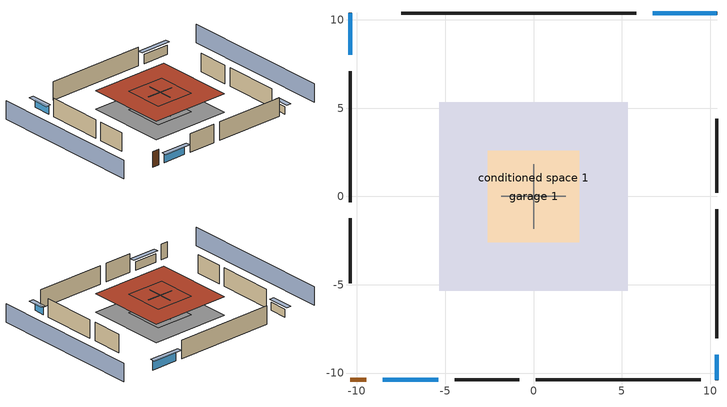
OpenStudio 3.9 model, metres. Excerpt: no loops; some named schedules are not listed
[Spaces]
garage 1
 floor foundation (Slab1 construction): -2.59,-2.59 -2.59,2.59 2.59,2.59 2.59,-2.59 z0
 wall outside (Wall1 construction): 10.39,-8.04 10.39,-0.72 z0:2.44
 wall outside (Wall2 construction): -4.47,-10.39 -0.81,-10.39 z0:2.44
 wall outside (Wall9 construction): -10.39,-1.25 -10.39,-4.9 z0:2.44
 wall to conditioned space 1 (Wall5 construction Reversed): 1.83,0 -1.83,0 z0:2.44
 wall to conditioned space 1 (Wall6 construction Reversed): 0,1.83 0,-1.83 z0:2.44
 roof outside (Roof1 construction): -2.59,2.59 -2.59,-2.59 2.59,-2.59 2.59,2.59 z2.44
conditioned space 1
 floor foundation (Slab2 construction): -5.34,-5.34 -5.34,5.34 5.34,5.34 5.34,-5.34 z0
 wall outside (Wall3 construction): 5.83,10.39 -7.5,10.39 z0:2.44
 wall outside (Wall4 construction): 10.39,0.21 10.39,4.39 z0:2.44
 wall outside (Wall7 construction): 0.12,-10.39 9.47,-10.39 z0:2.44
 wall outside (Wall8 construction): -10.39,7.09 -10.39,-0.32 z0:2.44
 wall outside (AdiabaticWallConstruction): 10.4,10.39 6.76,10.39 z0:1.22; 10.39,-10.4 10.39,-8.97 z0:0.98; -8.55,-10.39 -5.4,-10.39 z0:1.07; -10.39,10.4 -10.39,8.02 z0:1.04
 wall outside (AdiabaticWallConstruction 1): -10.4,-10.39 -9.48,-10.39 z0:2.03
 window (WindowConstruction): 10.39,10.39 6.76,10.39 z0:1.22
 window (WindowConstruction 1): 10.39,-10.39 10.39,-8.97 z0:0.98
 window (WindowConstruction 2): -8.55,-10.39 -5.4,-10.39 z0:1.07
 window (WindowConstruction 3): -10.39,10.39 -10.39,8.02 z0:1.04
 door (Door): -10.39,-10.39 -9.48,-10.39 z0:2.03
 roof outside (Roof2 construction): -5.34,5.34 -5.34,-5.34 5.34,-5.34 5.34,5.34 z2.44
shading: -14.97,10.39 -14.97,-10.39 / 14.97,-10.39 14.97,10.39 z0:2.44; 6.46,10.39 10.7,10.39 10.7,11 6.46,11 z1.52; 10.39,-8.66 10.39,-10.7 11,-10.7 11,-8.66 z1.28; -5.09,-10.39 -8.86,-10.39 -8.86,-11 -5.09,-11 z1.37; -10.39,7.71 -10.39,10.7 -11,10.7 -11,7.71 z1.34
[Site]
Portland Intl Arpt_OR: Latitude {deg}=45.59; Longitude {deg}=-122.6; Time Zone {hr}=-8; Elevation {m}=33; Terrain=Suburbs; Keep Site Location Information=Yes
[Site:GroundTemperature:Shallow]
10.2558, 8.96328, 8.85977, 9.47314, 11.9355, 14.3863, 16.5111, 17.8571, 17.9714, 16.8767, 14.8061, 12.4304
[Site:WaterMainsTemperature]
Calculation Method=Schedule; Temperature Schedule=mains temperature schedule
[Building]
Building 1
[Material] Roughness=Rough
Name | Thickness {m} | Conductivity {W/m-K} | Density {kg/m3} | Specific Heat {J/kg-K} | Thermal Absorptance | Solar Absorptance | Visible Absorptance
wood shingles or shakes | 0.00635 | 0.162714 | 1121.4 | 1465.45 | 0.9 | 0.85 | 0.85
roof rigid ins | 0.00254769 | 0.029427 | 32.04 | 1214.23 | 0.9 | 0.7 | 0.7
osb sheathing 0.5 in. | 0.0127 | 0.115458 | 512.64 | 1214.23 | 0.9 | 0.6 | 0.6
roof rigid ins 1 | 0.103632 | 0.029427 | 32.04 | 1214.23 | 0.9 | 0.7 | 0.7
osb sheathing 0.75 in. | 0.01905 | 0.115458 | 512.64 | 1214.23 | 0.9 | 0.7 | 0.7
roof stud and cavity | 0.2032 | 0.161866 | 78.34581 | 1123.46 | 0.9 | 0.7 | 0.7
gypsum board | 0.0127 | 0.160291 | 801 | 837.4 | 0.9 | 0.6 | 0.6
wood siding | 0.0254 | 0.102417 | 544.68 | 1172.36 | 0.9 | 0.85 | 0.85
osb sheathing 0.5 in. 1 | 0.0127 | 0.115458 | 512.64 | 1214.23 | 0.9 | 0.7 | 0.7
wall stud and cavity | 0.1397 | 0.727959 | 139.0536 | 1170.24 | 0.9 | 0.6 | 0.6
wall stud and cavity 1 | 0.1397 | 0.550994 | 139.0536 | 1170.24 | 0.9 | 0.7 | 0.7
osb sheathing 0.5 in. 2; osb sheathing 0.5 in. 3 | 0.0127 | 0.115458 | 512.64 | 1214.23
wall stud and cavity 2 | 0.1397 | 0.335416 | 139.0536 | 1170.24 | 0.9 | 0.7 | 0.7
concrete 4.0 in. | 0.1016 | 1.803125 | 2242.8 | 837.4 | 0.9 | 0.7 | 0.7
floor covering | 0.0127 | 0.0450781 | 54.468 | 1339.84 | 0.9 | 0.9 | 0.9
wood siding 1; wood siding 2 | 0.0254 | 0.102417 | 544.68 | 1172.36
wall rigid ins | 0.512978 | 0.029427 | 32.04 | 1214.23 | 0.9 | 0.7 | 0.7
wall stud and cavity 3 | 0.0889 | 0.380278 | 52.3479 | 1209.89 | 0.9 | 0.7 | 0.7
door material | 0.04445 | 0.0612267 | 512.64 | 1214.23 | 0.9 | 0.7 | 0.7
wall stud and cavity 4 | 0.0889 | 0.391764 | 83.0341 | 1211.67 | 0.9 | 0.7 | 0.7
furniture material conditioned space 1; furniture material garage 1 | 0.1524 | 0.115458 | 640.8 | 1214.23 | 0.9 | 0.6 | 0.6
[Construction]
Roof1 construction: wood shingles or shakes, roof rigid ins, osb sheathing 0.5 in.
Roof2 construction: wood shingles or shakes, roof rigid ins 1, osb sheathing 0.75 in., roof stud and cavity, gypsum board
Wall1 construction; Wall2 construction: wood siding, osb sheathing 0.5 in. 1, wall stud and cavity
Wall3 construction; Wall4 construction: wood siding, osb sheathing 0.5 in. 1, wall stud and cavity 1, gypsum board
Wall5 construction Reversed: gypsum board, wall stud and cavity 2, osb sheathing 0.5 in. 2
Wall6 construction Reversed: gypsum board, wall stud and cavity 2, osb sheathing 0.5 in. 3
Wall7 construction; Wall8 construction: wood siding, osb sheathing 0.5 in. 3, wall stud and cavity 1, gypsum board
Wall9 construction: wood siding, osb sheathing 0.5 in. 3, wall stud and cavity
Slab1 construction: concrete 4.0 in.
Slab2 construction: concrete 4.0 in., floor covering
WindowConstruction; WindowConstruction 1; WindowConstruction 2; WindowConstruction 3: WindowMaterial
AdiabaticWallConstruction: wood siding 1, wall rigid ins, wall stud and cavity 3, gypsum board
Door: door material
AdiabaticWallConstruction 1: wood siding 2, wall rigid ins, wall stud and cavity 3, gypsum board
PartitionWallConstruction: gypsum board, wall stud and cavity 4, gypsum board
furniture construction conditioned space 1: furniture material conditioned space 1
furniture construction garage 1: furniture material garage 1
[WindowMaterial:SimpleGlazingSystem]
WindowMaterial: U-Factor {W/m2-K}=4.76952; Solar Heat Gain Coefficient=0.63
[ThermalZone] Multiplier=1; Use Ideal Air Loads=No
Name | Volume {m3} | Thermostat
conditioned space | 278.185 | conditioned space temperature setpoint
garage | 65.242
[Sizing:Zone]
garage: Zone Cooling Design Supply Air Temperature Input Method=SupplyAirTemperature; Zone Cooling Design Supply Air Temperature {C}=14; Zone Cooling Design Supply Air Temperature Difference {deltaC}=11.11; Zone Heating Design Supply Air Temperature Input Method=SupplyAirTemperature; Zone Heating Design Supply Air Temperature {C}=40; Zone Heating Design Supply Air Temperature Difference {deltaC}=11.11; Zone Cooling Design Supply Air Humidity Ratio {kg-H2O/kg-air}=0.0085; Zone Heating Design Supply Air Humidity Ratio {kg-H2O/kg-air}=0.008; Cooling Design Air Flow Method=DesignDay; Heating Design Air Flow Method=DesignDay; Account for Dedicated Outdoor Air System=No; Dedicated Outdoor Air System Control Strategy=NeutralSupplyAir; Dedicated Outdoor Air Low Setpoint Temperature for Design {C}=autosize; Dedicated Outdoor Air High Setpoint Temperature for Design {C}=autosize; Zone Load Sizing Method=Sensible Load Only No Latent Load; Zone Latent Cooling Design Supply Air Humidity Ratio Input Method=HumidityRatioDifference; Zone Cooling Design Supply Air Humidity Ratio Difference {kgWater/kgDryAir}=0.005; Zone Latent Heating Design Supply Air Humidity Ratio Input Method=HumidityRatioDifference; Zone Humidification Design Supply Air Humidity Ratio Difference {kgWater/kgDryAir}=0.005; Sizing Option=Coincident
[Space]
Name | Thermal Zone | Volume {m3}
conditioned space 1 | conditioned space | 278.185
garage 1 | garage | 65.242
[ThermostatSetpoint:DualSetpoint]
conditioned space temperature setpoint: Heating Setpoint Temperature Schedule=heating setpoint; Cooling Setpoint Temperature Schedule=cooling setpoint; Temperature Difference Between Cutout And Setpoint {deltaC}=0
[Foundation:Kiva] Wall Height Above Grade {m}=0.1016; Wall Depth Below Slab {m}=0.2032
Name | Initial Indoor Air Temperature {C}
Foundation Kiva 1 | 13.4258
Foundation Kiva 2 | 21.1111
[Foundation:Kiva:Settings]
Soil Conductivity {W/m-K}=1.3848; Soil Density {kg/m3}=1842.3; Soil Specific Heat {J/kg-K}=418.7; Ground Solar Absorptivity=0.9; Ground Thermal Absorptivity=0.9; Ground Surface Roughness {m}=0.03; Far-Field Width {m}=40; Deep-Ground Boundary Condition=ZeroFlux; Deep-Ground Depth {m}=40; Minimum Cell Dimension {m}=0.2; Maximum Cell Growth Coefficient=3; Simulation Timestep=Timestep
[SurfaceProperty:ExposedFoundationPerimeter] Exposed Perimeter Calculation Method=TotalExposedPerimeter
Name | Total Exposed Perimeter {m}
Slab1 | 14.6304
Slab2 | 39.80688
[SurfaceProperty:IncidentSolarMultiplier] Incident Solar Multiplier=1; Incident Solar Multiplier Schedule=trans schedule winter=0.85 summer=0.7
Window1; Window2; Window3; Window4
[InternalMass:Definition] Design Level Calculation Method=SurfaceArea
Name | Construction | Surface Area {m2}
partition wall mass | PartitionWallConstruction | 114.085
furniture mass conditioned space 1 | furniture construction conditioned space 1 | 45.63397
furniture mass garage 1 | furniture construction garage 1 | 2.67561
[InternalMass] Multiplier=1
Name | Internal Mass Definition | Space or SpaceType
partition wall mass | partition wall mass | conditioned space 1
furniture mass conditioned space 1 | furniture mass conditioned space 1 | conditioned space 1
furniture mass garage 1 | furniture mass garage 1 | garage 1
[Fan:SystemModel]
mini split heat pump supply fan: Availability Schedule=Always On Discrete; Design Maximum Air Flow Rate {m3/s}=0.556805; Speed Control Method=Discrete; Electric Power Minimum Flow Rate Fraction=0.2; Design Pressure Rise {Pa}=500; Motor Efficiency=1; Motor In Air Stream Fraction=1; Design Electric Power Consumption {W}=autosize; Design Power Sizing Method=PowerPerFlow; Electric Power Per Unit Flow Rate {W/(m3/s)}=148.322; Electric Power Per Unit Flow Rate Per Unit Pressure {W-s/m3-Pa}=1.66667; Fan Total Efficiency=0.7; Motor Loss Radiative Fraction=0; Speed Flow Fraction 1=0.20706; Speed Electric Power Fraction 1=0.00888; Speed Flow Fraction 2=0.252; Speed Electric Power Fraction 2=0.016; Speed Flow Fraction 3=0.812; Speed Electric Power Fraction 3=0.53539; Speed Flow Fraction 4=1; Speed Electric Power Fraction 4=1
[EnergyManagementSystem:Sensor]
Name | Output Variable or Output Meter Index Key | Output Variable or Output Meter
mini_split_heat_pump_supply_fan_s | mini split heat pump supply fan | Fan Electricity Energy
water_heater_amb_temp; fridge_tin_s_1 | garage | Zone Mean Air Temperature
water_heater_amb_rh | garage | Zone Air Relative Humidity
water_heater_T_set | water heater setpoint | Schedule Value
out_pb_s |  | Site Outdoor Air Barometric Pressure
out_wt_s |  | Site Outdoor Air Humidity Ratio
site_vw_s |  | Site Wind Speed
cool_season | cooling season schedule | Schedule Value
mini_split_heat_pump_airloop_Fan_RTF_s | mini split heat pump supply fan | Fan Runtime Fraction Speed 1
mini_split_heat_pump_airloop_Fan_RTF_s_1 | mini split heat pump supply fan | Fan Runtime Fraction Speed 2
mini_split_heat_pump_airloop_Fan_RTF_s_2 | mini split heat pump supply fan | Fan Runtime Fraction Speed 3
mini_split_heat_pump_airloop_Fan_RTF_s_3 | mini split heat pump supply fan | Fan Runtime Fraction Speed 4
natural_vent_s | natural vent schedule | Schedule Value
htg_sp_s | heating setpoint | Schedule Value
clg_sp_s | cooling setpoint | Schedule Value
mech_vent_range_fan_0_sch_s | mech vent range fan 0 schedule | Schedule Value
mech_vent_bath_fan_0_sch_s | mech vent bath fan 0 schedule | Schedule Value
clothes_dryer_exhaust_0_sch_s | clothes_dryer | Schedule Value
htg_load_cond |  | Heating:EnergyTransfer:Zone:CONDITIONED SPACE
clg_load_cond |  | Cooling:EnergyTransfer:Zone:CONDITIONED SPACE
s_conv | Roof2 | Surface Inside Face Convection Heat Gain Energy
s_ig | Roof2 | Surface Inside Face Internal Gains Radiation Heat Gain Energy
s_sol | Roof2 | Surface Inside Face Solar Radiation Heat Gain Energy
s_lgt | Roof2 | Surface Inside Face Lights Radiation Heat Gain Energy
s_surf | Roof2 | Surface Inside Face Net Surface Thermal Radiation Heat Gain Energy
s_conv_1 | Slab2 | Surface Inside Face Convection Heat Gain Energy
s_ig_1 | Slab2 | Surface Inside Face Internal Gains Radiation Heat Gain Energy
s_sol_1 | Slab2 | Surface Inside Face Solar Radiation Heat Gain Energy
s_lgt_1 | Slab2 | Surface Inside Face Lights Radiation Heat Gain Energy
s_surf_1 | Slab2 | Surface Inside Face Net Surface Thermal Radiation Heat Gain Energy
ss_sol | Door1 | Surface Inside Face Solar Radiation Heat Gain Energy
ss_lgt | Door1 | Surface Inside Face Lights Radiation Heat Gain Energy
ss_conv | Door1 | Surface Inside Face Convection Heat Gain Energy
ss_ig | Door1 | Surface Inside Face Internal Gains Radiation Heat Gain Energy
ss_surf | Door1 | Surface Inside Face Net Surface Thermal Radiation Heat Gain Energy
ss_conv_1 | Window1 | Surface Inside Face Convection Heat Gain Energy
ss_ig_1 | Window1 | Surface Inside Face Internal Gains Radiation Heat Gain Energy
ss_surf_1 | Window1 | Surface Inside Face Net Surface Thermal Radiation Heat Gain Energy
ss_trans_in | Window1 | Surface Window Transmitted Solar Radiation Rate
ss_back_out | Window1 | Surface Window Shortwave from Zone Back Out Window Heat Transfer Rate
ss_trans_out | Window1 | Surface Inside Face Initial Transmitted Diffuse Transmitted Out Window Solar Radiation Rate
ss_conv_2 | Window2 | Surface Inside Face Convection Heat Gain Energy
ss_ig_2 | Window2 | Surface Inside Face Internal Gains Radiation Heat Gain Energy
ss_surf_2 | Window2 | Surface Inside Face Net Surface Thermal Radiation Heat Gain Energy
ss_trans_in_1 | Window2 | Surface Window Transmitted Solar Radiation Rate
ss_back_out_1 | Window2 | Surface Window Shortwave from Zone Back Out Window Heat Transfer Rate
ss_trans_out_1 | Window2 | Surface Inside Face Initial Transmitted Diffuse Transmitted Out Window Solar Radiation Rate
ss_conv_3 | Window3 | Surface Inside Face Convection Heat Gain Energy
ss_ig_3 | Window3 | Surface Inside Face Internal Gains Radiation Heat Gain Energy
ss_surf_3 | Window3 | Surface Inside Face Net Surface Thermal Radiation Heat Gain Energy
ss_trans_in_2 | Window3 | Surface Window Transmitted Solar Radiation Rate
ss_back_out_2 | Window3 | Surface Window Shortwave from Zone Back Out Window Heat Transfer Rate
ss_trans_out_2 | Window3 | Surface Inside Face Initial Transmitted Diffuse Transmitted Out Window Solar Radiation Rate
ss_conv_4 | Window4 | Surface Inside Face Convection Heat Gain Energy
ss_ig_4 | Window4 | Surface Inside Face Internal Gains Radiation Heat Gain Energy
ss_surf_4 | Window4 | Surface Inside Face Net Surface Thermal Radiation Heat Gain Energy
ss_trans_in_3 | Window4 | Surface Window Transmitted Solar Radiation Rate
ss_back_out_3 | Window4 | Surface Window Shortwave from Zone Back Out Window Heat Transfer Rate
ss_trans_out_3 | Window4 | Surface Inside Face Initial Transmitted Diffuse Transmitted Out Window Solar Radiation Rate
s_conv_2 | Wall3 | Surface Inside Face Convection Heat Gain Energy
s_ig_2 | Wall3 | Surface Inside Face Internal Gains Radiation Heat Gain Energy
s_sol_2 | Wall3 | Surface Inside Face Solar Radiation Heat Gain Energy
s_lgt_2 | Wall3 | Surface Inside Face Lights Radiation Heat Gain Energy
s_surf_2 | Wall3 | Surface Inside Face Net Surface Thermal Radiation Heat Gain Energy
s_conv_3 | Wall4 | Surface Inside Face Convection Heat Gain Energy
s_ig_3 | Wall4 | Surface Inside Face Internal Gains Radiation Heat Gain Energy
s_sol_3 | Wall4 | Surface Inside Face Solar Radiation Heat Gain Energy
s_lgt_3 | Wall4 | Surface Inside Face Lights Radiation Heat Gain Energy
s_surf_3 | Wall4 | Surface Inside Face Net Surface Thermal Radiation Heat Gain Energy
s_conv_4 | Wall5 | Surface Inside Face Convection Heat Gain Energy
s_ig_4 | Wall5 | Surface Inside Face Internal Gains Radiation Heat Gain Energy
s_sol_4 | Wall5 | Surface Inside Face Solar Radiation Heat Gain Energy
s_lgt_4 | Wall5 | Surface Inside Face Lights Radiation Heat Gain Energy
s_surf_4 | Wall5 | Surface Inside Face Net Surface Thermal Radiation Heat Gain Energy
s_conv_5 | Wall6 | Surface Inside Face Convection Heat Gain Energy
s_ig_5 | Wall6 | Surface Inside Face Internal Gains Radiation Heat Gain Energy
s_sol_5 | Wall6 | Surface Inside Face Solar Radiation Heat Gain Energy
s_lgt_5 | Wall6 | Surface Inside Face Lights Radiation Heat Gain Energy
s_surf_5 | Wall6 | Surface Inside Face Net Surface Thermal Radiation Heat Gain Energy
s_conv_6 | Wall7 | Surface Inside Face Convection Heat Gain Energy
s_ig_6 | Wall7 | Surface Inside Face Internal Gains Radiation Heat Gain Energy
s_sol_6 | Wall7 | Surface Inside Face Solar Radiation Heat Gain Energy
s_lgt_6 | Wall7 | Surface Inside Face Lights Radiation Heat Gain Energy
s_surf_6 | Wall7 | Surface Inside Face Net Surface Thermal Radiation Heat Gain Energy
s_conv_7 | Wall8 | Surface Inside Face Convection Heat Gain Energy
s_ig_7 | Wall8 | Surface Inside Face Internal Gains Radiation Heat Gain Energy
s_sol_7 | Wall8 | Surface Inside Face Solar Radiation Heat Gain Energy
s_lgt_7 | Wall8 | Surface Inside Face Lights Radiation Heat Gain Energy
s_surf_7 | Wall8 | Surface Inside Face Net Surface Thermal Radiation Heat Gain Energy
im_conv | furniture mass conditioned space 1 | Surface Inside Face Convection Heat Gain Energy
im_ig | furniture mass conditioned space 1 | Surface Inside Face Internal Gains Radiation Heat Gain Energy
im_sol | furniture mass conditioned space 1 | Surface Inside Face Solar Radiation Heat Gain Energy
im_lgt | furniture mass conditioned space 1 | Surface Inside Face Lights Radiation Heat Gain Energy
im_surf | furniture mass conditioned space 1 | Surface Inside Face Net Surface Thermal Radiation Heat Gain Energy
im_conv_1 | partition wall mass | Surface Inside Face Convection Heat Gain Energy
im_ig_1 | partition wall mass | Surface Inside Face Internal Gains Radiation Heat Gain Energy
im_sol_1 | partition wall mass | Surface Inside Face Solar Radiation Heat Gain Energy
im_lgt_1 | partition wall mass | Surface Inside Face Lights Radiation Heat Gain Energy
im_surf_1 | partition wall mass | Surface Inside Face Net Surface Thermal Radiation Heat Gain Energy
airflow_gain | infil flow | Infiltration Sensible Heat Gain Energy
airflow_loss | infil flow | Infiltration Sensible Heat Loss Energy
airflow_gain_1 | natural vent flow | Infiltration Sensible Heat Gain Energy
airflow_loss_1 | natural vent flow | Infiltration Sensible Heat Loss Energy
airflow_gain_2 | whole house fan flow | Infiltration Sensible Heat Gain Energy
airflow_loss_2 | whole house fan flow | Infiltration Sensible Heat Loss Energy
mv_conv | mech vent bath fan 0 | Electric Equipment Convective Heating Energy
mv_rad | mech vent bath fan 0 | Electric Equipment Radiant Heating Energy
mv_conv_1 | mech vent house fan | Electric Equipment Convective Heating Energy
mv_rad_1 | mech vent house fan | Electric Equipment Radiant Heating Energy
mv_conv_2 | mech vent house fan cfis | Electric Equipment Convective Heating Energy
mv_rad_2 | mech vent house fan cfis | Electric Equipment Radiant Heating Energy
mv_conv_3 | mech vent range fan 0 | Electric Equipment Convective Heating Energy
mv_rad_3 | mech vent range fan 0 | Electric Equipment Radiant Heating Energy
mv_conv_4 | mech vent house fan latent load | Other Equipment Convective Heating Energy
mv_rad_4 | mech vent house fan latent load | Other Equipment Radiant Heating Energy
mv_conv_5 | mech vent house fan sensible load | Other Equipment Convective Heating Energy
mv_rad_5 | mech vent house fan sensible load | Other Equipment Radiant Heating Energy
ig_lgt_conv | interior lighting | Lights Convective Heating Energy
ig_lgt_rad | interior lighting | Lights Radiant Heating Energy
ig_lgt_vis | interior lighting | Lights Visible Radiation Heating Energy
ig_ee_conv | ceiling fan | Electric Equipment Convective Heating Energy
ig_ee_rad | ceiling fan | Electric Equipment Radiant Heating Energy
ig_ee_conv_1 | clothes dryer | Electric Equipment Convective Heating Energy
ig_ee_rad_1 | clothes dryer | Electric Equipment Radiant Heating Energy
ig_ee_conv_2 | clothes washer | Electric Equipment Convective Heating Energy
ig_ee_rad_2 | clothes washer | Electric Equipment Radiant Heating Energy
ig_ee_conv_3 | cooking range | Electric Equipment Convective Heating Energy
ig_ee_rad_3 | cooking range | Electric Equipment Radiant Heating Energy
ig_ee_conv_4 | dishwasher | Electric Equipment Convective Heating Energy
ig_ee_rad_4 | dishwasher | Electric Equipment Radiant Heating Energy
ig_ee_conv_5 | fridge | Electric Equipment Convective Heating Energy
ig_ee_rad_5 | fridge | Electric Equipment Radiant Heating Energy
ig_ee_conv_6 | misc permanent spa heater | Electric Equipment Convective Heating Energy
ig_ee_rad_6 | misc permanent spa heater | Electric Equipment Radiant Heating Energy
ig_ee_conv_7 | misc permanent spa pump | Electric Equipment Convective Heating Energy
ig_ee_rad_7 | misc permanent spa pump | Electric Equipment Radiant Heating Energy
ig_ee_conv_8 | misc plug loads | Electric Equipment Convective Heating Energy
ig_ee_rad_8 | misc plug loads | Electric Equipment Radiant Heating Energy
ig_ee_conv_9 | misc tv | Electric Equipment Convective Heating Energy
ig_ee_rad_9 | misc tv | Electric Equipment Radiant Heating Energy
ig_ee_conv_10 | whole house fan | Electric Equipment Convective Heating Energy
ig_ee_rad_10 | whole house fan | Electric Equipment Radiant Heating Energy
ig_oe_conv | clothes dryer 1 | Other Equipment Convective Heating Energy
ig_oe_rad | clothes dryer 1 | Other Equipment Radiant Heating Energy
ig_oe_conv_1 | cooking range 1 | Other Equipment Convective Heating Energy
[ElectricEquipment:Definition] Design Level Calculation Method=EquipmentLevel
Name | Design Level {W} | Fraction Latent | Fraction Radiant | Fraction Lost
ceiling fan | 17.013 | 0 | 0.558 | 0
clothes washer | 299.008 | 0.03 | 0.162 | 0.7
clothes dryer | 1760.78 | 0.015 | 0.081 | 0.85
dishwasher | 1461.35 | 0.3 | 0.18 | 0.4
fridge | 54.7945 | 0 | 0.6 | 0
fridge 2 | 90.9498 | 0 | 0.6 | 0
freezer | 194.914 | 0 | 0.6 | 0
cooking range | 76.1593 | 0.16 | 0.384 | 0.2
misc tv | 767.8 | 0 | 0.6 | 0
misc plug loads | 460.996 | 0.021 | 0.558 | 0.049
misc permanent spa heater | 584.841 | 0 | 0 | 1
misc permanent spa pump | 611.601 | 0 | 0 | 1
whole house fan; mech vent house fan | 0 | 0 | 0 | 1
mech vent house fan cfis | 0 | 0 | 0 | 0
mech vent range fan 0; mech vent bath fan 0 | 30 | 0 | 0 | 1
[ElectricEquipment]
Name | Electric Equipment Definition | Space or SpaceType | Schedule
ceiling fan | ceiling fan | conditioned space 1 | ceiling_fan
clothes washer | clothes washer | conditioned space 1 | clothes_washer
clothes dryer | clothes dryer | conditioned space 1 | clothes_dryer
dishwasher | dishwasher | conditioned space 1 | dishwasher
fridge | fridge | conditioned space 1 | fridge schedule
fridge 1 | fridge 2 | garage 1 | fridge schedule 1
freezer | freezer | garage 1 | freezer schedule
cooking range | cooking range | conditioned space 1 | cooking_range
misc tv | misc tv | conditioned space 1 | plug_loads_tv
misc plug loads | misc plug loads | conditioned space 1 | plug_loads_other
misc permanent spa heater | misc permanent spa heater | conditioned space 1 | misc permanent spa heater schedule
misc permanent spa pump | misc permanent spa pump | conditioned space 1 | misc permanent spa pump schedule
whole house fan | whole house fan | conditioned space 1 | Always On Discrete
mech vent house fan | mech vent house fan | conditioned space 1 | mech vent house fan schedule
mech vent house fan cfis | mech vent house fan cfis | conditioned space 1 | mech vent house fan cfis schedule
mech vent range fan 0 | mech vent range fan 0 | conditioned space 1 | mech vent range fan 0 schedule
mech vent bath fan 0 | mech vent bath fan 0 | conditioned space 1 | mech vent bath fan 0 schedule
[OtherEquipment:Definition] Design Level Calculation Method=EquipmentLevel
Name | Design Level {W} | Fraction Latent | Fraction Radiant | Fraction Lost
water heater sens; mech vent house fan sensible load | 0 | 0 | 0 | 0
water heater lat; mech vent house fan latent load | 0 | 1 | 0 | 0
water heater energy adjustment1 | 0.01 | 0 | 0 | 1
clothes dryer 2 | 0 | 0.015 | 0.081 | 0.85
cooking range 2 | 2232.01 | 0.16 | 0.384 | 0.2
general water use sensible | -116.29 | 0 | 0.6 | 0
general water use latent | 117.996 | 1 | 0 | 0
[OtherEquipment]
Name | Other Equipment Definition | Space or SpaceType | Schedule | Fuel Type
water heater sens | water heater sens | garage 1 | Always On Discrete
water heater lat | water heater lat | garage 1 | Always On Discrete
water heater energy adjustment1 | water heater energy adjustment1 | garage 1 | Always On Discrete | Electricity
clothes dryer 1 | clothes dryer 2 | conditioned space 1 | clothes_dryer | Electricity
cooking range 1 | cooking range 2 | conditioned space 1 | cooking_range | NaturalGas
general water use sensible | general water use sensible | conditioned space 1 | general water use schedule
general water use latent | general water use latent | conditioned space 1 | general water use schedule
mech vent house fan sensible load | mech vent house fan sensible load | conditioned space 1 | Always On Discrete
mech vent house fan latent load | mech vent house fan latent load | conditioned space 1 | Always On Discrete
[WaterUse:Equipment:Definition]
Name | Peak Flow Rate {m3/s}
clothes washer | 2.66803e-06
dishwasher | 7.96939e-06
[Lights:Definition] Design Level Calculation Method=LightingLevel; Fraction Radiant=0.6; Fraction Visible=0.2; Return Air Fraction=0
Name | Lighting Level {W}
interior lighting | 849.669
garage lighting | 55.0914
[Lights] Fraction Replaceable=1
Name | Lights Definition | Space or SpaceType | Schedule
interior lighting | interior lighting | conditioned space 1 | lighting_interior
garage lighting | garage lighting | garage 1 | lighting_garage
[Exterior:Lights:Definition]
exterior lighting: Design Level {W}=37.1441
[Exterior:Lights]
exterior lighting: Exterior Lights Definition=exterior lighting; Schedule=exterior lighting schedule
[People:Definition]
occupants: Number of People Calculation Method=People; Number of People {people}=6; Fraction Radiant=0.314171; Sensible Heat Fraction=0.56303; Carbon Dioxide Generation Rate {m3/s-W}=0; Enable ASHRAE 55 Comfort Warnings=No; Mean Radiant Temperature Calculation Type=EnclosureAveraged
[People]
occupants: People Definition=occupants; Space or SpaceType=conditioned space 1; Number of People Schedule=occupants; Activity Level Schedule=occupants activity schedule; Multiplier=1
[SpaceInfiltration:DesignFlowRate] Space or SpaceType=conditioned space 1; Schedule=Always On Discrete; Design Flow Rate Calculation Method=Flow/Space; Design Flow Rate {m3/s}=0
natural vent flow; whole house fan flow; infil flow
[SpaceInfiltration:EffectiveLeakageArea]
infil garage 1: Space or SpaceType=garage 1; Schedule=Always On Discrete; Effective Air Leakage Area {cm2}=543.674; Stack Coefficient=0.000129147; Wind Coefficient=4.38083e-05
